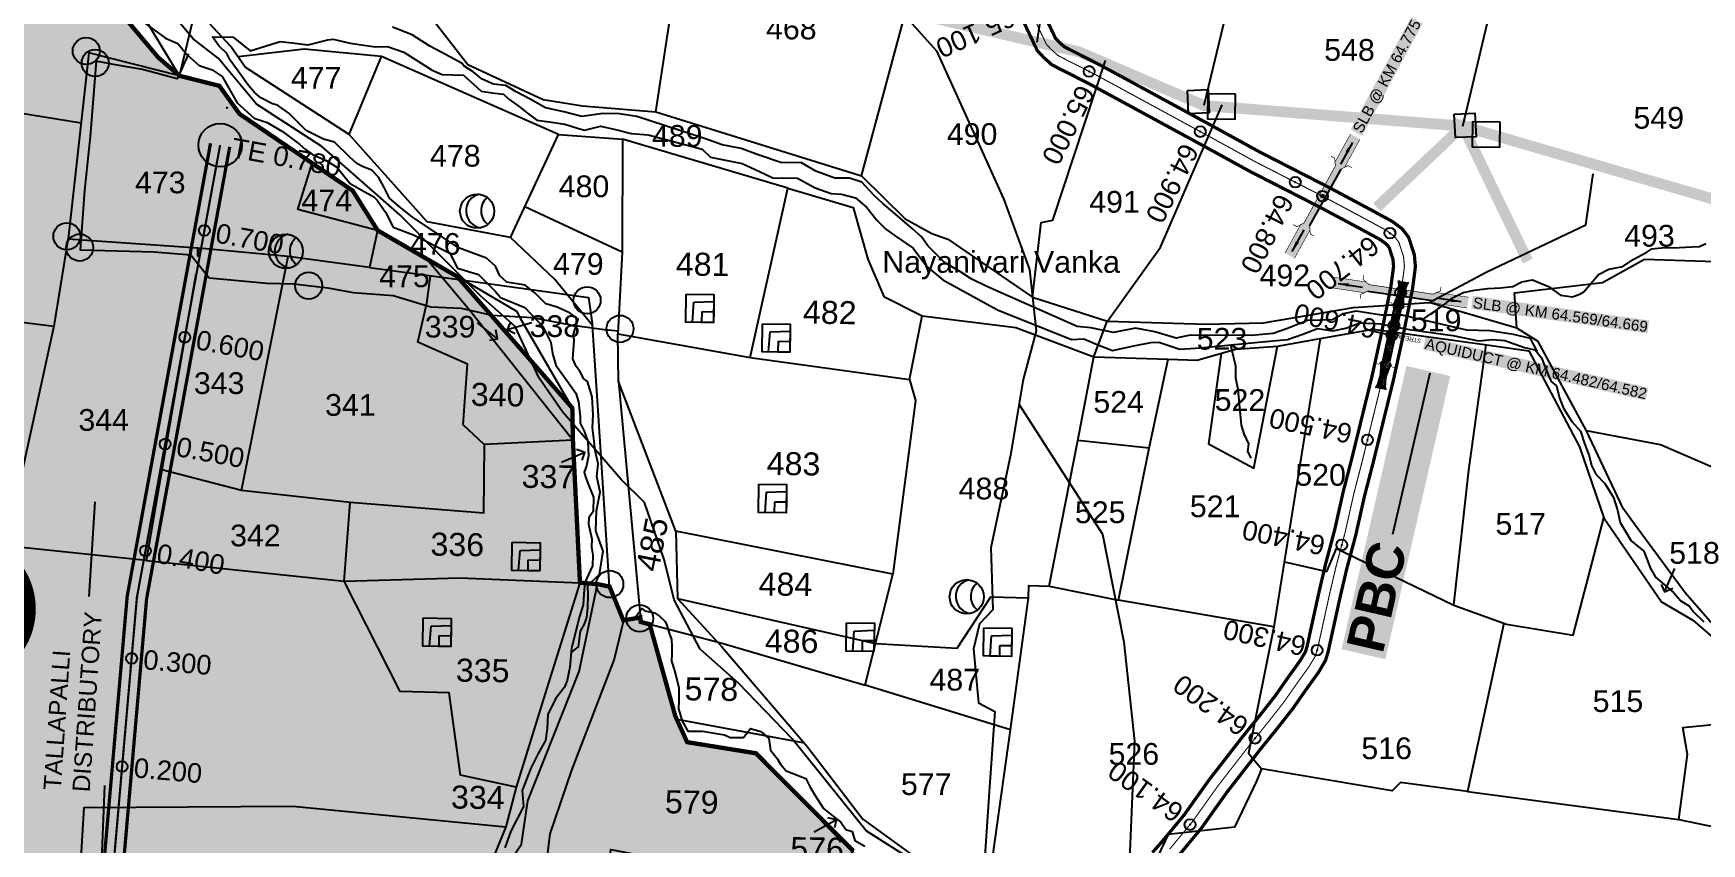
# Model space of a CAD drawing. Header units: inches. Extents: x 215816 to 245985, y 1583903 to 1595496.
# Drawn here: x 219158 to 220695, y 1589333 to 1590080 of the extents above; entities that cross this region are included whole.
import ezdxf
from ezdxf.enums import TextEntityAlignment as Align

# ---------------------------------------------------------------- set-up
doc = ezdxf.new("R2010")
doc.units = ezdxf.units.IN
doc.header["$MEASUREMENT"] = 0
doc.header["$PDMODE"] = 32
doc.header["$PDSIZE"] = 10
for name, pattern in [('ACAD_ISO02W100', [15, 12, -3]), ('ACAD_ISO03W100', [30, 12, -18]), ('HIDDEN2', [0.1875, 0.125, -0.0625])]:
    doc.linetypes.add(name, pattern=pattern)
for name, color, linetype in [('BLOCK', 72, 'Continuous'), ('BOUNDRY STONES', 240, 'Continuous'), ('CANAL1', 7, 'Continuous'), ('CSMark', 72, 'Continuous'), ('PAPER SIZE', 5, 'Continuous'), ('PLOT', 7, 'Continuous'), ('PLOTS', 7, 'Continuous'), ('PLOTS NO', 7, 'Continuous'), ('ROADS', 1, 'Continuous'), ('STREAMS', 4, 'Continuous'), ('STRUCTURE', 5, 'Continuous'), ('text2', 7, 'Continuous'), ('Title', 7, 'Continuous'), ('VILLAGE BOUNDARY STONES', 1, 'Continuous'), ('VILLAGE BOUNDRY', 5, 'Continuous'), ('wells', 7, 'Continuous'), ('WUA -18', 3, 'Continuous')]:
    doc.layers.add(name, color=color, linetype=linetype)
doc.styles.add('FONT1', font='Arial')
doc.styles.get("Standard").update_dxf_attribs({"font": 'arial.ttf'})
doc.dimstyles.get("Standard").update_dxf_attribs({"dimtxt": 0.18, "dimasz": 0.18, "dimexe": 0.18, "dimexo": 0.0625, "dimgap": 0.09, "dimtad": 0, "dimtih": 1, "dimtoh": 1, "dimdec": 4, "dimzin": 0, "dimdsep": 46, "dimtxsty": 'Standard', "dimcen": 0.09, "dimadec": 0, "dimazin": 0, "dimtfac": 1, "dimtdec": 4, "dimtofl": 0, "dimtmove": 0, "dimatfit": 3, "dimfxl": 1, "dimtolj": 1, "dimtzin": 0, "dimarcsym": 0})

# ---------------------------------------------------------------- blocks, each defined once
blk = doc.blocks.new('VBV BVB')
at = {"layer": 'wells'}
for points in [[(18263.9, 9973.8), (18300.3, 9973.8), (18300.3, 9936.9), (18263.9, 9936.9)], [(18274.1, 9963.3), (18300.3, 9964.6), (18300.3, 9936.9), (18272.6, 9936.9)], [(18285.1, 9951.1), (18300.3, 9951.1), (18300.3, 9936.9), (18285.1, 9936.9)]]:
    blk.add_lwpolyline(points, close=True, dxfattribs=at)
blk = doc.blocks.new('FGCFTCFTCF')
at = {"layer": 'wells'}
blk.add_circle((17641.3, 9533.1), 22.4, dxfattribs=at)
for centre, start, end in [((17649.2, 9533.6), 103.4859, 263.2384), ((17668.8, 9534), 129.795, 234.0532)]:
    blk.add_arc(centre, 22.4, start, end, dxfattribs=at)
blk = doc.blocks.new('gdggfg')
at = {"layer": 'PLOTS NO'}
for points in [[(18501.3, 7805), (18515.5, 7835.3)], [(18497.2, 7814.7), (18501.3, 7805), (18512.2, 7809.6)]]:
    blk.add_lwpolyline(points, dxfattribs=at)
blk = doc.blocks.new('CIRCLE-BOX')
for p, q in [((-0.5, 0), (0.5, 0)), ((0, 0.5), (0, -0.5))]:
    blk.add_line(p, q)
blk.add_circle((0, 0), 0.2)
blk = doc.blocks.new('AQUEDUCT')
at = {"layer": 'STRUCTURE'}
h = blk.add_hatch(dxfattribs=at)
h.set_pattern_fill('DASH', color=256, scale=8, angle=-90, style=0)
h.set_pattern_definition([(270, (-1706662.7411, 769762.6106), (1, -1), [1, -1])])
edge = h.paths.add_edge_path()
edge.add_spline(control_points=[(6.5, -63.1), (6.2, -62.6), (5.2, -61.2), (4.6, -58.3), (4.1, -54.4), (3.3, -48.8), (4.1, -41.4), (5.4, -35.8), (6, -33)], knot_values=[0, 0, 0, 0, 1.613557, 5.24513, 8.624976, 13.470124, 22.190216, 30.746377, 30.746377, 30.746377, 30.746377], degree=3, periodic=0)
edge.add_line((6, -33), (4, -30))
edge.add_line((4, -30), (4, 30))
edge.add_line((4, 30), (6, 33))
edge.add_spline(control_points=[(6, 33), (5.3, 35.8), (3.9, 41.3), (2.8, 48.7), (3.5, 54.4), (3.9, 58.3), (4.4, 61.2), (5.4, 62.6), (5.7, 63.1)], knot_values=[0, 0, 0, 0, 8.556161, 17.276253, 22.121402, 25.501247, 29.13282, 30.746377, 30.746377, 30.746377, 30.746377], degree=3, periodic=0)
edge.add_line((5.7, 63.1), (-6.5, 63.1))
edge.add_spline(control_points=[(-6.5, 63.1), (-6.2, 62.6), (-5.2, 61.2), (-4.6, 58.3), (-4.1, 54.4), (-3.3, 48.8), (-4.1, 41.4), (-5.4, 35.8), (-6, 33)], knot_values=[0, 0, 0, 0, 1.613557, 5.24513, 8.624976, 13.470124, 22.190216, 30.746377, 30.746377, 30.746377, 30.746377], degree=3, periodic=0)
edge.add_line((-6, 33), (-4, 30))
edge.add_line((-4, 30), (-4, -30))
edge.add_line((-4, -30), (-6, -33))
edge.add_spline(control_points=[(-6, -33), (-5.3, -35.8), (-3.9, -41.3), (-2.8, -48.7), (-3.5, -54.4), (-3.9, -58.3), (-4.4, -61.2), (-5.4, -62.6), (-5.7, -63.1)], knot_values=[0, 0, 0, 0, 8.556161, 17.276253, 22.121402, 25.501247, 29.13282, 30.746377, 30.746377, 30.746377, 30.746377], degree=3, periodic=0)
edge.add_line((-5.7, -63.1), (6.5, -63.1))
blk.add_circle((0, 0), 0.938)
at = {"layer": 'STRUCTURE', "const_width": 0.628}
for points in [[(-12, 36), (-8, 36), (-4, 30), (-4, -30), (-8, -36), (-12, -36)], [(12, 36), (8, 36), (4, 30), (4, -30), (8, -36), (12, -36)]]:
    blk.add_lwpolyline(points, dxfattribs=at)
at = {"layer": 'STRUCTURE', "color": 3}
for points in [[(-4, 30), (-4, -30)], [(-4, 30), (-4, -30)], [(4, 30), (4, -30)]]:
    blk.add_lwpolyline(points, dxfattribs=at)
at = {"layer": 'STRUCTURE'}
for points in [[(-6.5, 63.1), (-5.7, 61.7), (-4.7, 58.2), (-4.2, 54.9), (-3.6, 50.1), (-4.3, 41.4), (-6, 33)], [(5.7, 63.1), (4.8, 61.7), (3.9, 58.2), (3.5, 54.8), (3.1, 50), (4, 41.3), (6, 33)], [(-5.7, -63.1), (-4.8, -61.7), (-3.9, -58.2), (-3.5, -54.8), (-3.1, -50), (-4, -41.3), (-6, -33)], [(6.5, -63.1), (5.7, -61.7), (4.7, -58.2), (4.2, -54.9), (3.6, -50.1), (4.3, -41.4), (6, -33)]]:
    blk.add_spline(points, degree=3, dxfattribs=at)
at = {"layer": 'STRUCTURE', "color": 0}
blk.add_text('STREAM', height=5, dxfattribs=at).set_placement((-19.7, -0.1), align=Align.MIDDLE_CENTER)
for points in [[(32.5, 0.1), (5.8, 0)], [(0.4, -62), (0.1, -38.2)]]:
    blk.add_leader(points, dimstyle='Standard', override={"dimasz": 10, "dimgap": 0.09, "dimtad": 0}, dxfattribs=at)
blk = doc.blocks.new('SLB')
at = {"layer": 'STRUCTURE'}
h = blk.add_hatch(dxfattribs=at)
h.set_pattern_fill('DOTS', color=6, scale=20, angle=320.3722, style=0)
h.set_pattern_definition([(320.372247934, (-159.4327, -72.9564), (1.2786241598, 0.5641323054), [0, -1.25])])
h.paths.add_polyline_path([(769699.5, 1706871.1), (769699.5, 1706861.1), (769729.1, 1706861.1), (769732.1, 1706863.1), (769792.1, 1706863.1), (769795.1, 1706861.1), (769824.7, 1706861.1), (769824.7, 1706871.1), (769795.1, 1706871.1), (769792.1, 1706869.1), (769732.1, 1706869.1), (769729.1, 1706871.1)])
at = {"layer": 'STRUCTURE', "color": 6, "linetype": 'ACAD_ISO02W100', "ltscale": 0.5, "const_width": 0.5}
for points in [[(769699.5, 1706871.1), (769729.1, 1706871.1)], [(769795.1, 1706871.1), (769824.7, 1706871.1)], [(769699.5, 1706861.1), (769729.1, 1706861.1)], [(769795.1, 1706861.1), (769824.7, 1706861.1)]]:
    blk.add_lwpolyline(points, dxfattribs=at)
at = {"layer": 'STRUCTURE', "color": 6, "const_width": 0.628}
for points in [[(769726.1, 1706877.1), (769726.1, 1706873.1), (769732.1, 1706869.1), (769792.1, 1706869.1), (769798.1, 1706873.1), (769798.1, 1706877.1)], [(769726.1, 1706855.1), (769726.1, 1706859.1), (769732.1, 1706863.1), (769792.1, 1706863.1), (769798.1, 1706859.1), (769798.1, 1706855.1)]]:
    blk.add_lwpolyline(points, dxfattribs=at)
at = {"layer": 'STRUCTURE', "color": 6}
blk.add_lwpolyline([(769732.1, 1706863.1), (769792.1, 1706863.1)], dxfattribs=at)
blk.add_lwpolyline([(769732.1, 1706863.1), (769792.1, 1706863.1)], dxfattribs=at)
at = {"layer": 'STRUCTURE', "color": 0}
blk.add_circle((769762.1, 1706866.1), 1.24, dxfattribs=at)
for points in [[(769703.8, 1706866), (769726.7, 1706866)], [(769818.6, 1706865.8), (769795.7, 1706865.8)]]:
    blk.add_leader(points, dimstyle='Standard', override={"dimasz": 10, "dimgap": 0.09, "dimtad": 0}, dxfattribs=at)
blk = doc.blocks.new('8888')
at = {"layer": 'Title', "color": 5, "insert": (195105.1, 1605625), "char_height": 23, "width": 173.819, "attachment_point": 1, "rotation": 320.8039, "bg_fill": 1, "box_fill_scale": 1.1, "bg_fill_color": 7, "bg_fill_true_color": 16777215, "bg_fill_transparency": 0}
blk.add_mtext('\\pxql;{\\fArial|b1|i0|c0|p34;\\C1;PBC}', dxfattribs=at)
at = {"layer": 'Title', "color": 1}
blk.add_leader([(195232.7, 1605504.6), (195154, 1605569)], dimstyle='Standard', override={"dimtxt": 5, "dimasz": 50, "dimgap": 0.09, "dimtad": 0, "dimzin": 2}, dxfattribs=at)

msp = doc.modelspace()

# ---------------------------------------------------------------- hatches: boundary and pattern name
at = {"layer": 'PLOTS NO', "true_color": 0xcd6928}
h = msp.add_hatch(color=32, dxfattribs=at)
h.dxf.hatch_style = 1
h.paths.add_polyline_path([(218812.48755, 1589026.46475), (218812.41844, 1589101.10567), (218808.22144, 1589157.61844), (218829.31714, 1589210.41954), (218836.67562, 1589245.47282), (218825.98694, 1589361.08098), (218821.66358, 1589416.15869), (218817.11957, 1589525.46599), (218855.9052, 1589611.0701), (218801.70015, 1589690.39077), (218788.09037, 1589729.83369), (218782.19081, 1589814.39044), (218797.99317, 1589862.10614), (218799.70896, 1589867.28702), (218826.4672, 1589894.33006), (218833.34369, 1589925.44134), (218898.79021, 1590000.7706), (218945.95134, 1590055.05328), (219027.80946, 1590254.10125), (219079.51753, 1590230.05373), (219143.23541, 1590204.15817), (219212.39786, 1590128.75804), (219272.56096, 1590057.45172), (219292.28113, 1590040.44405), (219329.01339, 1590031.19128), (219347.43845, 1590005.42211), (219417.60893, 1589957.84044), (219451.8335, 1589934.63321), (219474.784, 1589898.07221), (219519.08108, 1589872.38937), (219548.17213, 1589855.52278), (219602.81821, 1589793.11589), (219654.145, 1589734.4997), (219654.71317, 1589705.01005), (219661.1916, 1589573.56321), (219677.22073, 1589572.29472), (219688.48815, 1589569.95999), (219701.20908, 1589538.8423), (219716.75938, 1589541.59092), (219717.14119, 1589537.44765), (219725.41208, 1589535.30043), (219749.11645, 1589450.50644), (219759.9689, 1589426.72264), (219823.29397, 1589416.47901), (219912.92521, 1589326.57729), (219937.0509, 1589314.79676), (219990.86273, 1589281.81272), (220011.83537, 1589272.03792), (220060.68653, 1589174.16889), (220067.67279, 1589132.69286), (220042.77037, 1589125.36836), (219996.56568, 1589138.03787), (220013.70875, 1589097.84027), (220030.94521, 1588996.79826), (219945.5082, 1589005.34253), (219822.22265, 1589008.34863), (219791.8634, 1589016.77801), (219689.23274, 1589035.87998), (219603.0829, 1589062.64752), (219494.84856, 1589080.17515), (219451.41677, 1589073.24354), (219405.28913, 1589082.21071), (219390.10087, 1589090.22613), (219362.901, 1589129.7376), (219334.15328, 1589176.7591), (219316.06673, 1589200.29785), (219298.77375, 1589209.46613), (219239.04621, 1589213.24912), (219160.31913, 1589216.60929), (219137.01499, 1589217.42422), (219103.36562, 1589210.13841), (219071.67918, 1589180.57488), (218983.53315, 1589106.62107), (218910.69296, 1589044.22846), (218884.78742, 1589024.76711), (218859.31121, 1589022.61567)])
at = {"layer": 'text2'}
h = msp.add_hatch(dxfattribs=at)
h.set_pattern_fill('ANSI31', color=5)
h.set_pattern_definition([(45, (28226.84648, -23128.65405), (-0.088388347648, 0.088388347648), [])])
edge = h.paths.add_edge_path()
edge.add_arc((219090.2797, 1589549.95661), 69.0505, 0, 360)
h.paths.add_polyline_path([(219011.61668, 1589518.93342), (219168.94273, 1589518.93342), (219168.94273, 1589580.9798), (219011.61668, 1589580.9798)], flags=9)

# ---------------------------------------------------------------- linework, layer by layer
at = {"color": 3}
for p in [(220130.31436, 1590044.48128), (220345.33786, 1589929.61676), (220417.30538, 1589840.7226), (220411.15193, 1589810.34851), (220386.73678, 1589705.11645)]:
    msp.add_point(p, dxfattribs=at)
at = {"layer": 'BOUNDRY STONES'}
for points in [[(220265.16697, 1590023.45666), (220239.70356, 1590023.8151), (220239.38152, 1590000.93814), (220264.84493, 1590000.5797)], [(220508.88964, 1589997.63513), (220483.42623, 1589997.99358), (220483.1042, 1589975.11662), (220508.56761, 1589974.75818)]]:
    msp.add_lwpolyline(points, close=True, dxfattribs=at)
for centre in [(219206.31133, 1590063.3486), (219214.57075, 1590052.16825), (219188.48013, 1589892.65384), (219200.32512, 1589882.26897), (219411.25747, 1589847.14184), (219667.80621, 1589833.7029), (219698.13749, 1589807.35509), (219688.71037, 1589572.26266), (219716.24321, 1589540.76126)]:
    msp.add_circle(centre, 12.44164, dxfattribs=at)
at = {"layer": 'CANAL1', "color": 1, "linetype": 'HIDDEN2', "ltscale": 40, "const_width": 1}
msp.add_lwpolyline([(220204.46799, 1589328.15166), (220225.71799, 1589353.74866), (220238.25399, 1589371.39366), (220249.12899, 1589386.64166), (220280.06899, 1589426.44466), (220296.09699, 1589446.20166), (220309.83899, 1589463.71066), (220320.38899, 1589478.85466), (220333.16999, 1589496.68066), (220338.76499, 1589506.08566), (220340.70999, 1589512.42866), (220351.72199, 1589562.55766), (220357.69899, 1589588.12866), (220366.24199, 1589620.22066), (220374.17799, 1589655.62666), (220381.83099, 1589685.14866), (220386.73678, 1589705.11645), (220400.52199, 1589761.22566), (220408.71199, 1589798.30466), (220418.13499, 1589844.81766), (220420.00499, 1589858.51466), (220420.80199, 1589865.14566), (220420.01199, 1589873.86066), (220415.67299, 1589887.14866), (220411.61899, 1589892.45866), (220404.21099, 1589898.02866), (220385.22599, 1589908.35066), (220346.58399, 1589928.97966), (220282.92999, 1589961.52366), (220243.23099, 1589983.34366), (220167.50699, 1590024.49566), (220135.83599, 1590041.65766), (220130.31436, 1590044.48128), (220117.28599, 1590051.14366), (220108.92199, 1590055.30966), (220101.44999, 1590059.25266), (220095.59899, 1590064.52566), (220090.87999, 1590069.56066), (220053.23499, 1590148.82766)], dxfattribs=at)
at = {"layer": 'CANAL1', "color": 1, "ltscale": 4, "const_width": 3}
for points in [[(220212.1072, 1589321.45252), (220233.69531, 1589347.4568), (220246.44378, 1589365.40086), (220257.19377, 1589380.47358), (220287.9434, 1589420.03168), (220303.95668, 1589439.77053), (220317.92437, 1589457.56709), (220328.59846, 1589472.88921), (220341.58883, 1589491.00723), (220348.01643, 1589501.81179), (220350.43285, 1589509.69219), (220361.51776, 1589560.15308), (220367.44476, 1589585.51018), (220375.9995, 1589617.64626), (220383.94263, 1589653.08409), (220391.57001, 1589682.50727), (220410.30427, 1589758.76033), (220418.53852, 1589796.03966), (220428.04265, 1589842.95315), (220429.96695, 1589857.04789), (220430.89932, 1589864.80511), (220429.91207, 1589875.69604), (220424.69489, 1589891.67344), (220418.77367, 1589899.42916), (220409.67625, 1589906.26941), (220390.01207, 1589916.96068), (220351.25817, 1589937.64941), (220287.65851, 1589970.16563), (220248.06986, 1589991.92498), (220172.31962, 1590033.09124), (220140.5383, 1590050.31302), (220121.83483, 1590059.8775), (220113.52838, 1590064.01484), (220107.26204, 1590067.3216), (220102.64992, 1590071.47812), (220099.28656, 1590075.06669), (220062.30786, 1590152.93071)], [(220188.59956, 1589325.05014), (220196.9148, 1589334.46348), (220217.82669, 1589359.6532), (220230.15022, 1589376.99914), (220241.15023, 1589392.42242), (220272.2806, 1589432.47032), (220288.32332, 1589452.24547), (220301.83963, 1589469.46691), (220312.26554, 1589484.43279), (220324.83717, 1589501.96677), (220329.59957, 1589509.97221), (220331.07315, 1589514.77781), (220342.01224, 1589564.57492), (220348.03924, 1589590.35982), (220356.5705, 1589622.40774), (220364.49937, 1589657.78191), (220372.17799, 1589687.40273), (220390.82573, 1589763.30367), (220398.97148, 1589800.18234), (220408.31335, 1589846.29485), (220410.12905, 1589859.59411), (220410.79068, 1589865.09889), (220410.19793, 1589871.63796), (220406.73711, 1589882.23656), (220404.55033, 1589885.10084), (220398.83175, 1589889.40059), (220380.52593, 1589899.35332), (220341.99583, 1589919.92259), (220278.28749, 1589952.49437), (220238.47814, 1589974.37502), (220162.78038, 1590015.51276), (220131.2197, 1590032.61498), (220112.82317, 1590042.0225), (220104.40162, 1590046.21716), (220095.72396, 1590050.7964), (220088.63408, 1590057.18588), (220082.55944, 1590063.66731), (220044.24814, 1590144.33729)]]:
    msp.add_lwpolyline(points, dxfattribs=at)
at = {"layer": 'CANAL1', "color": 200, "linetype": 'ByBlock', "ltscale": 40, "const_width": 3, "elevation": 90.515}
for points in [[(219213.03412, 1589205.78294), (219244.0713, 1589561.20867), (219320.82754, 1589978.28177)], [(219230.96588, 1589204.21706), (219261.9287, 1589558.79133), (219338.53025, 1589975.02385)]]:
    msp.add_lwpolyline(points, dxfattribs=at)
at = {"layer": 'CANAL1', "color": 1, "linetype": 'HIDDEN2', "ltscale": 5, "const_width": 2, "elevation": 90.515}
msp.add_lwpolyline([(219222, 1589205), (219253, 1589560), (219329.6789, 1589976.65281)], dxfattribs=at)
at = {"layer": 'CSMark', "linetype": 'Continuous'}
for p in [(219315.19908, 1589897.97329, 90.515), (219297.09948, 1589799.6249, 90.515), (219278.99989, 1589701.27652, 90.515), (219260.9003, 1589602.92814, 90.515), (219248.09787, 1589503.86268, 90.515), (219239.39858, 1589404.24179, 90.515)]:
    msp.add_point(p, dxfattribs=at)
at = {"layer": 'PLOT'}
for points in [[(220474.5531, 1589994.1337), (220504.90738, 1590122.19147), (220550.67048, 1590314.61576), (220554.41163, 1590323.72567), (220631.11252, 1590361.17688), (220638.76973, 1590375.47838), (220892.34456, 1590684.30412), (220947.2879, 1590752.3969)], [(220090.95771, 1590193.03904), (220090.9391, 1590131.08474), (220082.22241, 1590071.44026)], [(220270.14692, 1590154.93593), (220236.00912, 1590013.04947)]]:
    msp.add_lwpolyline(points, dxfattribs=at)
at = {"layer": 'PLOTS'}
for points in [[(218821.66358, 1589416.15869), (218817.11957, 1589525.46599), (218855.9052, 1589611.0701), (218801.70015, 1589690.39077), (218788.09037, 1589729.83369), (218782.19081, 1589814.39044), (218797.99317, 1589862.10614), (218799.70896, 1589867.28702), (218826.4672, 1589894.33006), (218833.34369, 1589925.44134), (218898.79021, 1590000.7706), (218945.95134, 1590055.05328), (218989.87864, 1590156.67166), (219027.80946, 1590254.10125), (219078.19002, 1590230.59324), (219143.23541, 1590204.15817), (219212.39786, 1590128.75804), (219272.56096, 1590057.45172), (219292.28113, 1590040.44405), (219230.93906, 1590142.33151), (219166.14073, 1590249.91828)], [(219079.51753, 1590230.05373), (219094.97331, 1590160.8865), (219111.677, 1590117.14063), (219122.04492, 1590101.94522), (219114.72971, 1590059.3403), (219106.70409, 1590012.59778), (219201.50283, 1589997.15188)], [(219435.85091, 1590126.07765), (219464.52527, 1590094.78103), (219480.01913, 1590095.39341), (219527.89862, 1590089.54368), (219557.77497, 1590050.78554), (219627.3744, 1590018.48767), (219663.54722, 1590012.80265), (219731.10143, 1590007.11842), (219762.93226, 1590217.16998)], [(219292.28113, 1590040.44405), (219307.28423, 1590102.38975), (219345.15795, 1590118.01459), (219365.43997, 1590103.36019), (219435.85091, 1590126.07765), (219432.50564, 1590169.95282)], [(219398.58158, 1588566.62846), (219431.12131, 1588724.46647), (219450.20895, 1588817.05341), (219447.28947, 1588876.08978), (219457.4697, 1588993.95274), (219465.78181, 1589090.18729), (219516.95186, 1589176.66405), (219543.68481, 1589193.77536), (219590.19617, 1589307.52602), (219607.32895, 1589332.89005), (219613.07504, 1589372.74124), (219660.53123, 1589491.75113), (219677.22073, 1589572.29472), (219688.48815, 1589569.95999), (219678.19723, 1589727.33026), (219672.76393, 1589810.41714), (219638.12117, 1589852.96791), (219597.11339, 1589891.61072), (219520.33499, 1589905.84438), (219448.71556, 1589986.48188), (219352.75756, 1590048.28962), (219339.55958, 1590067.31588), (219298.97299, 1590111.42164)], [(219731.10143, 1590007.11842), (219920.65362, 1589948.45924), (219963.21915, 1590106.59683)], [(219292.28113, 1590040.44405), (219208.56553, 1590061.53183), (219190.08749, 1589893.09557), (219176.34512, 1589809.80219), (219132.27917, 1589607.5725), (219130.24816, 1589578.8509), (219002.15579, 1589597.47822)], [(219597.11339, 1589891.61072), (219641.29341, 1589986.24146), (219478.33749, 1590058.37656), (219407.02738, 1590065.07582), (219346.15857, 1590057.80275)], [(219448.71556, 1589986.48188), (219478.33749, 1590058.37656)], [(219920.65362, 1589948.45924), (219960.8308, 1589908.5911), (219985.4666, 1589895.16291), (220000.06299, 1589889.9956), (220078.07333, 1589836.57187), (220086.03933, 1589905.47536), (220096.90144, 1589907.5778), (220145.45113, 1590054.60296)], [(219292.28113, 1590040.44405), (219329.01339, 1590031.19128), (219347.43845, 1590005.42211), (219417.60893, 1589957.84044), (219451.8335, 1589934.63321), (219474.784, 1589898.07221), (219401.3072, 1589917.45064), (219414.37119, 1589960.0359)], [(220078.07333, 1589836.57187), (220147.12219, 1589814.3637), (220195.92507, 1589882.46672), (220252.88374, 1590013.56648)], [(219641.29341, 1589986.24146), (219700.24722, 1589982.12071), (219700.12133, 1589877.92942), (219610.30326, 1589919.86257)], [(219700.12133, 1589877.92942), (219696.21991, 1589802.78847), (219818.10784, 1589780.86632), (219852.85801, 1589937.03359), (219700.24722, 1589982.12071)], [(220147.12219, 1589814.3637), (220238.08515, 1589811.64857), (220290.91235, 1589812.93482), (220373.78718, 1589827.13216), (220443.58766, 1589831.78812), (220496.64881, 1589859.98015), (220587.97932, 1589903.12607), (220594.78155, 1589950.2117)], [(219852.85801, 1589937.03359), (219912.94543, 1589919.28145), (219926.32756, 1589871.61482), (219941.25853, 1589837.19435), (219976.60059, 1589819.47842), (220062.6815, 1589808.47693), (220134.62016, 1589781.63671), (220146.86181, 1589814.44745)], [(219467.33869, 1589863.98945), (219392.25027, 1589873.94915), (219309.72934, 1589881.7355), (219309.22246, 1589874.31421), (219309.27701, 1589881.7664), (219189.5673, 1589889.94264)], [(219474.784, 1589898.07221), (219467.33869, 1589863.98945), (219554.11399, 1589852.07777), (219669.19032, 1589836.2812), (219672.76393, 1589810.41714)], [(219474.784, 1589898.07221), (219554.11399, 1589852.07777), (219602.87373, 1589823.80755), (219606.12134, 1589817.20764), (219654.145, 1589734.4997), (219654.71317, 1589705.01005), (219559.37486, 1589824.60647), (219519.08108, 1589872.38937)], [(219349.22146, 1589658.62295), (219392.25027, 1589873.94915)], [(220524.40606, 1589807.87101), (220522.2253, 1589840.50114), (220603.23958, 1589849.92404), (220641.91832, 1589871.65421), (220781.40602, 1589866.94836), (220845.51099, 1589865.73952)], [(219307.3761, 1589857.88663), (219275.98478, 1589677.49871), (219261.45872, 1589594.02572), (219132.27917, 1589607.5725)], [(219520.14822, 1589831.01639), (219523.61404, 1589856.26451)], [(219654.145, 1589734.4997), (219602.81821, 1589793.11589), (219548.17213, 1589855.52278)], [(220849.20262, 1589847.09055), (220838.99634, 1589633.39431), (220763.2959, 1589654.48328), (220656.81349, 1589700.67117), (220588.46189, 1589713.56347)], [(218947.5814, 1589607.59229), (218968.8041, 1589689.35733), (218981.86188, 1589838.62519), (219056.03639, 1589825.03347), (219176.34512, 1589809.80219)], [(219572.84648, 1589700.75588), (219553.57671, 1589719.01437), (219557.47062, 1589774.86674), (219511.94895, 1589795.0688), (219520.14822, 1589831.01639)], [(221422.97455, 1589198.89524), (221394.4772, 1589271.78056), (221350.96299, 1589274.32801), (221298.2095, 1589296.00789), (221246.11377, 1589299.69978), (221225.80539, 1589329.11579), (221150.25887, 1589370.53896), (220989.43721, 1589451.36682), (220958.85516, 1589446.56293), (220897.55852, 1589465.90794), (220865.58191, 1589442.91744), (220828.97439, 1589446.84642), (220776.04558, 1589475.36644), (220702.19507, 1589538.12696), (220679.30171, 1589564.26128), (220633.49642, 1589626.58009), (220622.30879, 1589641.80103), (220588.46189, 1589713.56347), (220543.90672, 1589795.58112), (220524.40606, 1589807.87101), (220443.58766, 1589831.78812)], [(219818.10784, 1589780.86632), (219964.85775, 1589760.62341), (219976.60059, 1589819.47842)], [(219964.85775, 1589760.62341), (219970.42337, 1589741.2822), (219949.37144, 1589581.30262), (219749.65285, 1589620.92384), (219696.73061, 1589758.93855), (219696.21991, 1589802.78847)], [(220134.62016, 1589781.63671), (220203.13261, 1589779.30977), (220229.89105, 1589778.40095), (220265.1521, 1589788.63183), (220303.95746, 1589791.484), (220343.11536, 1589798.41674), (220391.93518, 1589807.06008), (220494.53165, 1589792.88506), (220535.36203, 1589787.24381), (220582.10535, 1589698.64689), (220604.53549, 1589633.30909), (220657.65801, 1589555.88087), (220686.43979, 1589539.16356), (220773.86654, 1589463.72842)], [(220343.11536, 1589798.41674), (220310.09133, 1589592.40757), (220300.55702, 1589532.93104), (220157.38561, 1589557.56186)], [(219749.65285, 1589620.92384), (219750.97353, 1589558.92569), (219933.62091, 1589517.7108), (220008.66924, 1589513.2934), (220039.7821, 1589560.61584), (220074.45596, 1589559.74255), (220074.73714, 1589570.90696), (220093.52288, 1589570.43383), (220120.05243, 1589704.4652), (220134.62016, 1589781.63671)], [(220185.59921, 1589697.54029), (220203.13261, 1589779.30977)], [(220251.85924, 1589784.77495), (220240.32139, 1589701.34822), (220281.96588, 1589679.19065), (220303.95746, 1589791.484)], [(220466.43175, 1589552.87375), (220480.2731, 1589677.22522), (220496.22076, 1589792.65169)], [(219696.73061, 1589758.93855), (219717.14119, 1589537.44765), (219790.8689, 1589518.30706), (219924.05063, 1589479.07134), (219949.37144, 1589581.30262)], [(219661.1916, 1589573.56321), (219654.71317, 1589705.01005), (219572.8486, 1589700.97531), (219572.23628, 1589637.69707), (219449.48506, 1589647.34008)], [(220093.52288, 1589570.43383), (220157.38561, 1589557.56186), (220185.59921, 1589697.54029), (220120.05243, 1589704.4652)], [(219602.31095, 1589385.30107), (219551.0339, 1589396.2081), (219540.55065, 1589472.14963), (219495.46108, 1589473.44243), (219443.85586, 1589574.89811), (219449.48506, 1589647.34008), (219349.22146, 1589658.62295), (219275.98478, 1589677.49871)], [(220310.17785, 1589592.94733), (220349.38656, 1589583.93525), (220358.2694, 1589605.13518), (220466.43175, 1589552.87375), (220514.99208, 1589535.27728), (220576.16873, 1589525.34679), (220604.53549, 1589633.30909)], [(219261.45872, 1589594.02572), (219443.85586, 1589574.89811), (219550.62587, 1589578.08109), (219661.1916, 1589573.56321), (219627.74897, 1589466.63538), (219602.31095, 1589385.30107), (219592.86373, 1589348.60092)], [(219750.97353, 1589558.92569), (219792.13518, 1589514.18769), (219843.93904, 1589453.95005), (219870.95056, 1589422.54101), (219921.88523, 1589355.82793), (219956.45363, 1589330.61913), (220012.78868, 1589289.53714), (220032.35223, 1589256.02373), (220039.366, 1589306.33885), (220057.72236, 1589438.02315), (219924.05063, 1589479.07134)], [(220057.72236, 1589438.02315), (220074.45596, 1589559.74255)], [(219716.75938, 1589541.59092), (219701.20908, 1589538.8423), (219692.74936, 1589503.07471), (219653.4852, 1589400.85465), (219633.37265, 1589342.36383), (219629.06089, 1589307.00734), (219604.32204, 1589268.85465), (219682.18002, 1589254.79971), (219689.56502, 1589327.87562), (219794.94308, 1589307.91034), (219879.29939, 1589285.88686), (219912.92521, 1589326.57729), (219884.58879, 1589354.99922), (219866.55634, 1589373.08609), (219848.06547, 1589391.63276), (219823.29397, 1589416.47901), (219759.9689, 1589426.72264), (219749.11645, 1589450.50644), (219725.41208, 1589535.30043)], [(220300.55702, 1589532.93104), (220277.23808, 1589416.53505), (220289.21608, 1589402.06179), (220284.49037, 1589390.8672), (220264.09293, 1589348.47278), (220203.08748, 1589341.57047), (220163.03875, 1589257.61256), (220127.37833, 1589246.50743), (220034.67331, 1589251.91293), (220032.35223, 1589256.02373)], [(220512.33409, 1589536.24044), (220479.05673, 1589381.2204), (220417.30525, 1589389.41275), (220409.59648, 1589381.92269), (220289.21608, 1589402.06179)], [(220479.05673, 1589381.2204), (220673.64304, 1589355.40531), (220681.58137, 1589415.24203), (220677.16962, 1589440.36026), (220770.49705, 1589449.34133), (220777.26336, 1589461.89801)], [(219750.31057, 1589447.88944), (219867.99642, 1589425.97609)], [(220673.64304, 1589355.40531), (220780.1454, 1589333.266), (220763.85984, 1589395.99967), (220810.38556, 1589390.68749), (220838.60933, 1589409.40917), (220844.79459, 1589425.50801)], [(219052.19553, 1589240.27433), (219197.4482, 1589248.49725), (219204.4186, 1589366.62619), (219396.53772, 1589367.6551), (219592.86373, 1589348.60092), (219554.02281, 1589253.68533), (219525.83363, 1589204.55424), (219498.71589, 1589187.57709)]]:
    msp.add_lwpolyline(points, dxfattribs=at)
at = {"layer": 'ROADS', "color": 1}
for points in [[(219670.67371, 1590420.98195), (219702.15677, 1590381.57515), (219766.31171, 1590318.59657), (219809.10941, 1590279.77649), (219850.11688, 1590242.58026), (219873.76813, 1590208.01248), (219938.65688, 1590120.03667), (219969.95712, 1590085.3187), (219989.75981, 1590063.35372), (220031.75377, 1589970.64217), (220051.80452, 1589926.37541), (220075.22312, 1589862.18982), (220081.53825, 1589805.66861), (220069.62306, 1589760.74858), (220057.76451, 1589690.89768), (220039.8257, 1589605.54918), (220041.53312, 1589548.5622), (220029.42939, 1589535.56506), (220023.87843, 1589512.65226), (220028.41388, 1589462.98094), (220043.56611, 1589454.82539), (220038.35747, 1589381.07256), (220031.37477, 1589280.98599), (220023.78065, 1589262.6587)], [(219972.79939, 1589314.50616), (219925.02781, 1589345.16526), (219856.84867, 1589429.7707), (219807.22609, 1589480.9605), (219772.02245, 1589512.39511), (219748.11102, 1589557.89593), (219738.63974, 1589594.92657), (219720.75088, 1589647.41985), (219699.19717, 1589668.75492), (219645.19798, 1589730.81163), (219623.58631, 1589761.83584), (219601.381, 1589809.60131), (219569.59067, 1589837.74247), (219530.00411, 1589877.34051), (219495.10956, 1589912.24518), (219444.75862, 1589956.69735), (219423.53404, 1589975.43539), (219363.04439, 1590014.44036), (219327.97661, 1590056.64693), (219304.91778, 1590074.44279), (219283.53689, 1590099.7244)], [(220065.71351, 1589737.72003), (220106.13742, 1589674.95295), (220142.61877, 1589618.30757), (220162.16374, 1589518.8334), (220172.19814, 1589427.66694), (220166.60431, 1589297.15266), (220174.68644, 1589268.7718), (220174.52068, 1589233.00845), (220198.36391, 1589197.02924), (220227.14193, 1589178.74125), (220259.51417, 1589151.9674), (220278.57933, 1589115.25846), (220313.94873, 1589035.64285), (220324.46324, 1589008.35821)]]:
    msp.add_lwpolyline(points, dxfattribs=at)
at = {"layer": 'STREAMS', "color": 4}
for points in [[(219254.54147, 1590093.09052), (219279.3826, 1590075.16289), (219290.5679, 1590070.08356), (219299.33592, 1590059.88206), (219310.51282, 1590049.78677), (219322.41809, 1590045.86915), (219331.47997, 1590039.88227), (219345.44297, 1590015.54523), (219360.95785, 1590001.49882), (219373.09761, 1589997.57799), (219387.05042, 1589989.17848), (219393.31511, 1589984.40282), (219403.06397, 1589977.23443), (219408.39418, 1589972.70633), (219414.65887, 1589967.93067), (219427.31382, 1589962.47612), (219437.31019, 1589956.24177), (219449.52939, 1589941.30422), (219462.32314, 1589933.85855), (219471.16702, 1589929.04659), (219474.40681, 1589925.95408), (219481.98919, 1589914.83183), (219489.0665, 1589901.1386), (219507.72852, 1589894.07905), (219541.33231, 1589877.13308), (219548.40632, 1589863.20541), (219567.7916, 1589857.54201), (219583.51788, 1589841.85197), (219588.12814, 1589836.16207), (219610.51193, 1589826.94085), (219626.94206, 1589809.53368), (219634.23736, 1589794.66544), (219635.97125, 1589784.56296), (219638.87099, 1589773.97536), (219652.21299, 1589755.50646), (219657.26913, 1589748.16972), (219659.73618, 1589740.1663), (219661.41729, 1589726.31462), (219661.33483, 1589720.45646), (219665.21871, 1589713.13622), (219668.36595, 1589703.48257), (219669.12078, 1589690.44713), (219667.11641, 1589681.3348), (219665.15821, 1589675.50305), (219666.2678, 1589671.03427), (219669.43502, 1589662.78668), (219673.74481, 1589652.41354), (219673.32231, 1589639.06019), (219669.48838, 1589633.25485), (219669.17143, 1589627.39999), (219672.0314, 1589614.00044), (219671.92255, 1589606.26768), (219672.99274, 1589598.98705), (219672.61971, 1589589.14863), (219665.59477, 1589573.90424), (219664.74287, 1589563.36944), (219664.12875, 1589553.06561), (219660.69765, 1589542.56712), (219653.2512, 1589513.37527), (219651.83451, 1589495.74087), (219649.31497, 1589483.35449), (219646.8845, 1589477.29498), (219638.76086, 1589466.62823), (219631.52222, 1589452.19899), (219631.10631, 1589439.31427), (219629.30655, 1589428.08969), (219622.79445, 1589416.12395), (219615.8035, 1589402.62875), (219608.01011, 1589382.1136), (219609.21236, 1589367.56554), (219597.62511, 1589344.67803), (219592.01452, 1589329.28834)], [(219652.87536, 1589508.87754), (219659.85246, 1589514.62254), (219661.70365, 1589528.97976), (219665.24176, 1589535.37244), (219667.57871, 1589541.63228), (219668.60025, 1589550.30772), (219668.76261, 1589561.84202), (219668.59354, 1589571.13357), (219679.08807, 1589581.56725), (219682.5309, 1589602.49439), (219675.90172, 1589621.46574), (219676.31099, 1589639.88857), (219679.699, 1589656.921), (219676.75631, 1589671.32771), (219677.82232, 1589683.14889), (219675.29502, 1589695.32041), (219674.21827, 1589704.02538), (219672.89232, 1589716.32984), (219673.36082, 1589728.30926), (219672.39143, 1589744.65393), (219668.08384, 1589758.74262), (219664.82215, 1589761.33554), (219661.17191, 1589768.27893), (219657.63783, 1589772.82342), (219654.73922, 1589779.90607), (219655.15289, 1589787.99079), (219655.72683, 1589796.82246), (219655.20753, 1589802.52314), (219659.43842, 1589816.33414), (219652.17204, 1589821.97996), (219640.10276, 1589827.24396), (219629.65484, 1589830.53732), (219620.045, 1589840.1116), (219610.85728, 1589847.7323), (219593.80375, 1589850.36953), (219587.29093, 1589856.30442), (219583.51609, 1589865.04746), (219575.22568, 1589872.5056), (219549.42168, 1589881.85842), (219506.59308, 1589910.70032), (219494.73064, 1589920.00673), (219485.84273, 1589927.62312), (219480.7358, 1589937.58345), (219475.62061, 1589946.94472), (219469.41796, 1589953.62436), (219461.36411, 1589956.58442), (219455.71046, 1589959.66044), (219449.19764, 1589965.59534), (219435.1062, 1589979.36035), (219424.94965, 1589982.05033), (219409.02118, 1589990.06551), (219393.05475, 1590006.02192), (219382.51596, 1590013.5118), (219377.88424, 1590014.62579), (219367.16603, 1590020.02052), (219361.39218, 1590025.1959), (219355.78282, 1590031.41767), (219338.81684, 1590054.9274), (219335.75356, 1590060.96357), (219328.50827, 1590068.10741), (219322.61661, 1590076.32033), (219341.75551, 1590076.02103), (219357.31303, 1590063.52994), (219384.86417, 1590072.1068), (219395.90313, 1590070.7502), (219410.78091, 1590068.85904), (219428.87787, 1590073.64939), (219433.93522, 1590074.29898), (219449.50685, 1590070.47606), (219462.22138, 1590068.61544), (219472.7798, 1590067.2656), (219483.83904, 1590067.35009), (219498.91304, 1590062.33305), (219524.98372, 1590045.78575), (219534.29958, 1590041.57046), (219553.76413, 1590041.0562), (219566.3436, 1590029.58761), (219570.14505, 1590026.41098), (219580.45973, 1590024.82432), (219590.7776, 1590023.47786), (219595.76057, 1590018.84305), (219605.28315, 1590012.22242), (219611.70134, 1590007.08688), (219621.45076, 1589999.50211), (219634.88976, 1589997.87147), (219647.36055, 1589995.77393), (219658.84979, 1589992.24882), (219665.31212, 1589990.23586), (219680.0305, 1589994.11283), (219693.92993, 1589991.03423), (219708.29994, 1589987.22831), (219724.04639, 1589985.98128), (219773.8623, 1589972.78732), (219781.45186, 1589965.47312), (219796.79327, 1589962.37431), (219810.69946, 1589959.77605), (219826.46074, 1589952.34691), (219838.87761, 1589946.40624), (219861.71042, 1589946.08483), (219877.93212, 1589937.20765), (219892.76576, 1589932.19391), (219902.12914, 1589931.34141), (219915.19268, 1589927.9265), (219925.40574, 1589919.13391), (219934.61696, 1589907.47256), (219943.15443, 1589899.18399), (219951.72234, 1589893.05732), (219968.1506, 1589881.77482), (219980.89248, 1589864.77832), (219995.38451, 1589852.56212), (220045.77858, 1589824.86427), (220114.14862, 1589797.7151), (220125.45498, 1589798.27672), (220136.20624, 1589793.5607), (220151.74424, 1589787.33592), (220171.51678, 1589791.62218), (220187.18647, 1589794.76506), (220194.64386, 1589795.1406), (220213.78353, 1589788.62477), (220232.79103, 1589789.79868), (220286.3385, 1589795.04545), (220313.05728, 1589797.55228), (220327.31203, 1589802.63698), (220340.8457, 1589807.73184), (220354.75866, 1589805.61408), (220366.81316, 1589808.08708), (220379.86272, 1589812.94849), (220398.35907, 1589811.96743), (220425.2102, 1589806.78452), (220465.38643, 1589801.38346), (220489.11643, 1589796.48475), (220502.1119, 1589797.50303), (220513.15761, 1589796.62684), (220531.5762, 1589790.12117), (220541.40339, 1589788.06084), (220547.07024, 1589780.7738), (220553.09929, 1589765.07301), (220556.13927, 1589759.02407), (220560.88882, 1589754.87306), (220563.61405, 1589743.54319), (220567.33097, 1589734.36161), (220575.08988, 1589721.99993), (220582.89613, 1589713.00096), (220586.58618, 1589701.89776), (220590.99038, 1589690.30408), (220593.26869, 1589681.38293), (220597.24645, 1589673.63915), (220605.5368, 1589664.87362), (220613.30035, 1589652.13727), (220617.22044, 1589640.31015), (220619.46494, 1589628.98705), (220623.226, 1589622.92796), (220629.56322, 1589612.02776), (220641.45186, 1589602.73115), (220647.47433, 1589586.54993), (220652.17298, 1589578.796), (220668.60455, 1589564.50288), (220675.46964, 1589556.95872), (220683.57373, 1589552.03971), (220686.87098, 1589547.18845), (220696.58979, 1589537.44186)], [(220542.98402, 1589786.90024), (220537.09481, 1589798.35104), (220521.17564, 1589802.20322), (220499.44248, 1589805.65345), (220478.39432, 1589806.19164), (220418.80766, 1589819.84961), (220399.69183, 1589820.11869), (220376.26476, 1589823.59277), (220364.37415, 1589821.34145), (220354.61343, 1589815.67396), (220331.37051, 1589815.03365), (220313.1172, 1589807.7926), (220299.74065, 1589803.14351), (220279.86833, 1589801.24635), (220223.35291, 1589801.61142), (220210.48762, 1589798.89003), (220190.96605, 1589804.72792), (220173.10113, 1589807.88189), (220152.71755, 1589804.05694), (220131.96246, 1589808.21909), (220119.39687, 1589809.60528), (220036.10276, 1589846.38641), (220021.67974, 1589853.36183), (220011.8474, 1589859.78892), (219996.96418, 1589868.46392), (219981.69243, 1589883.91677), (219976.23941, 1589891.97523), (219967.15353, 1589899.84302), (219949.65758, 1589914.75022), (219940.09108, 1589922.86667), (219932.20809, 1589930.23373), (219920.76373, 1589942.48841), (219909.68407, 1589946.27246), (219895.88818, 1589946.22477), (219878.55135, 1589952.51561), (219865.34841, 1589960.19945), (219846.23598, 1589960.71039), (219825.27973, 1589967.77778), (219809.74047, 1589973.6136), (219792.12078, 1589977.00593), (219776.95148, 1589982.54065), (219713.58849, 1590003.02417), (219697.40707, 1590005.42875), (219682.40471, 1590005.63994), (219663.0062, 1590003.0106), (219646.36798, 1590007.35661), (219629.47755, 1590010.98057), (219615.31015, 1590018.91989), (219602.33561, 1590025.63302), (219592.98031, 1590031.56961), (219581.62119, 1590032.697), (219571.03577, 1590037.1997), (219562.90395, 1590044.08656), (219554.27128, 1590049.77117), (219552.54802, 1590051.77692), (219534.0556, 1590061.95393), (219522.76134, 1590067.67591), (219506.69547, 1590078.30255), (219488.39759, 1590085.09062)], [(219300.61449, 1590060.79479), (219290.18767, 1590037.79286), (219258.27097, 1590046.12257), (219234.92171, 1590050.39143), (219215.50379, 1590053.86616), (219210.08238, 1589984.65895), (219204.69801, 1589934.74337), (219200.72573, 1589880.12888), (219268.9587, 1589878.4296), (219302.67619, 1589875.49235), (219319.66093, 1589854.43637), (219372.57073, 1589849.50511), (219397.69653, 1589848.90513), (219428.93655, 1589845.01769), (219452.28928, 1589840.99499), (219489.09803, 1589837.95946), (219523.69684, 1589827.62186), (219551.77214, 1589826.48788), (219580.0176, 1589819.93369), (219617.44446, 1589817.92929), (219652.33821, 1589811.03522), (219683.57477, 1589806.90154), (219696.86113, 1589805.48325)], [(220436.83405, 1589815.46795), (220445.17103, 1589821.26589), (220450.51852, 1589824.9266), (220458.07024, 1589830.26859), (220465.16138, 1589836.08407), (220475.04243, 1589840.92627), (220485.50714, 1589842.95826), (220497.52249, 1589844.50151), (220509.21332, 1589845.11524), (220520.60356, 1589846.5116), (220528.91864, 1589850.75315), (220538.91164, 1589852.48048), (220553.46928, 1589846.51595), (220564.72588, 1589838.41851), (220575.76531, 1589837.01781), (220582.96604, 1589839.56275), (220586.10912, 1589841.54211), (220599.50445, 1589857.4338), (220609.07632, 1589862.43605), (220622.0391, 1589864.89987), (220631.47509, 1589871.30503), (220644.03207, 1589878.13325), (220648.74788, 1589881.18017), (220657.63987, 1589882.14469), (220673.84016, 1589882.22795), (220685.71943, 1589882.87804), (220692.57812, 1589883.24849), (220698.3796, 1589885.96882)], [(220279.62151, 1589688.25612), (220276.57476, 1589694.81478), (220277.39406, 1589701.56048), (220273.17737, 1589710.79026), (220270.63034, 1589718.5486), (220267.71574, 1589751.6515), (220265.44414, 1589761.81924), (220265.60378, 1589773.15939), (220260.80213, 1589792.29188)], [(219710.71115, 1589540.00707), (219718.19802, 1589549.86805), (219721.05465, 1589547.72966), (219729.94986, 1589545.76857), (219734.3697, 1589542.82134), (219739.8097, 1589537.76158), (219741.33967, 1589534.59281), (219743.33535, 1589527.22105), (219745.61555, 1589521.41902), (219745.78195, 1589514.59761), (219745.68967, 1589508.04206), (219745.5937, 1589501.22435), (219747.84806, 1589493.58672), (219750.85265, 1589483.31583), (219752.33464, 1589476.73821), (219752.16484, 1589464.67604), (219752.06149, 1589457.33391), (219755.31369, 1589446.01048), (219760.43225, 1589436.75888), (219774.07981, 1589436.82907), (219794.50122, 1589433.39429), (219799.45319, 1589430.96418), (219811.78886, 1589431.05275), (219818.46644, 1589439.35148), (219827.87534, 1589436.59633), (219835.13335, 1589430.19962), (219836.81866, 1589419.42277), (219843.03254, 1589411.61134), (219845.84488, 1589406.32635), (219851.26993, 1589400.21774), (219856.75053, 1589398.04241), (219869.27826, 1589393.14518), (219873.11077, 1589385.74756), (219877.20916, 1589378.60858), (219885.68679, 1589365.63794), (219896.32637, 1589357.09545), (219901.51857, 1589353.08822), (219906.1456, 1589346.20402), (219911.89209, 1589344.28725), (219914.40144, 1589336.12151), (219923.51474, 1589331.01004)]]:
    msp.add_lwpolyline(points, dxfattribs=at)
at = {"layer": 'text2', "color": 3, "linetype": 'Continuous', "elevation": 24}
msp.add_lwpolyline([(219216, 1589204), (219223.40914, 1589386.89728)], dxfattribs=at)
at = {"layer": 'text2', "linetype": 'Continuous'}
msp.add_circle((219329.6789, 1589976.65281, 90.515), 20, dxfattribs=at)
msp.add_circle((219329.6789, 1589976.65281, 90.515), 20, dxfattribs=at)
at = {"layer": 'text2', "color": 3, "linetype": 'Continuous'}
for p in [(220232.70259, 1589989.06529), (220320.20228, 1589942.46768), (220407.48896, 1589895.56398), (220409.38581, 1589801.6307), (220386.73678, 1589705.11644), (220363.08541, 1589608.3629), (220340.39009, 1589511.38542), (220283.1949, 1589430.29782), (220223.24893, 1589350.77452)]:
    msp.add_point(p, dxfattribs=at)
at = {"layer": 'VILLAGE BOUNDARY STONES'}
for points in [[(220221.04561, 1590026.94242), (220240.09005, 1590027.79274), (220241.05104, 1590006.26992), (220222.0066, 1590005.41959)], [(220466.76545, 1590005.0367), (220485.80989, 1590005.88703), (220486.77088, 1589984.3642), (220467.72644, 1589983.51387)]]:
    msp.add_lwpolyline(points, close=True, dxfattribs=at)
at = {"layer": 'VILLAGE BOUNDRY', "linetype": 'ACAD_ISO03W100', "const_width": 10}
msp.add_lwpolyline([(221531.93635, 1589607.28742), (221439.93303, 1589655.79921), (221316.75146, 1589726.13343), (221175.9912, 1589739.194), (221179.19478, 1589788.86147), (221163.56399, 1589792.03261), (221098.29403, 1589796.85652), (220930.20627, 1589849.68055), (220841.66161, 1589855.42106), (220832.75809, 1589891.86069), (220764.5345, 1589909.65663), (220474.5531, 1589994.1337), (220534.43517, 1589869.81604), (220474.5531, 1589994.1337), (220395.42508, 1589919.34978), (220474.5531, 1589994.1337), (220236.00912, 1590013.04947), (220120.94429, 1590062.50581), (220082.22241, 1590071.44026), (219943, 1590104)], dxfattribs=at)
at = {"layer": 'WUA -18', "color": 17, "const_width": 4}
msp.add_lwpolyline([(219212.39786, 1590128.75804), (219272.56096, 1590057.45172), (219292.28113, 1590040.44405), (219329.01339, 1590031.19128), (219347.43845, 1590005.42211), (219417.60893, 1589957.84044), (219451.8335, 1589934.63321), (219474.784, 1589898.07221), (219519.08108, 1589872.38937), (219548.17213, 1589855.52278), (219602.81821, 1589793.11589), (219654.145, 1589734.4997), (219654.71317, 1589705.01005), (219661.1916, 1589573.56321), (219677.22073, 1589572.29472), (219688.48815, 1589569.95999), (219701.20908, 1589538.8423), (219716.75938, 1589541.59092), (219717.14119, 1589537.44765), (219725.41208, 1589535.30043), (219749.11645, 1589450.50644), (219759.9689, 1589426.72264), (219823.29397, 1589416.47901), (219912.92521, 1589326.57729)], dxfattribs=at)

# ---------------------------------------------------------------- block references
at = {"xscale": 0.8, "yscale": 0.8, "zscale": 0.8, "rotation": 167.7615547016138}
msp.add_blockref('AQUEDUCT', (220409.38581, 1589801.6307), dxfattribs=at)
msp.add_blockref('AQUEDUCT', (220409.38581, 1589801.6307), dxfattribs=at)
at = {"layer": 'BLOCK'}
for p in [(219336, 1590011, 90.737), (219253, 1589560, 91.033)]:
    msp.add_blockref('CIRCLE-BOX', p, dxfattribs=at)
at = {"layer": 'PLOTS NO'}
for p, xscale, yscale, zscale, rotation in [((221980.06559, 1575865.31483), 0.7040403779441005, 0.7040403779441005, 0.7040403779441005, 76.8797529475568), ((206959.42466, 1596149.70599), 0.7040403779441005, 0.7040403779441005, 0.7040403779441005, 310.4694291969507), ((233011.35133, 1585028.6428), 0.7040403779441005, 0.7040403779441005, 0.7040403779441005, 137.8605273187039), ((207776.65166, 1583745.44704), 0.7040403779441003, 0.7040403779441003, 0.7040403779441003, 1.436033712558925), ((233676.0606, 1586189.87208), 0.7040403779441003, 0.7040403779441003, 0.7040403779441003, 144.188858933242)]:
    msp.add_blockref('gdggfg', p, dxfattribs=dict(at, xscale=xscale, yscale=yscale, zscale=zscale, rotation=rotation))
at = {"layer": 'STRUCTURE', "color": 0}
for p, rotation in [((1344330.97142, 92404.39675), 61.16491544685189), ((-792187.16258, 14862.09402), 351.5361436172842)]:
    msp.add_blockref('SLB', p, dxfattribs=dict(at, rotation=rotation))
at = {"layer": 'text2', "xscale": 1.5, "yscale": 1.5, "zscale": 1.5, "rotation": 116.3013496361606}
msp.add_blockref('8888', (2509147.782, 2394314.47745), dxfattribs=at)
at = {"layer": 'wells', "xscale": 0.7040403779441005, "yscale": 0.7040403779441005, "zscale": 0.7040403779441005, "rotation": 359.1935136976742}
for name, p in [('FGCFTCFTCF', (207053.01987, 1583379.56453)), ('FGCFTCFTCF', (206876.82066, 1583342.62393)), ('VBV BVB', (206802.938, 1582999.19461)), ('VBV BVB', (206873.19573, 1582971.87998)), ('VBV BVB', (206869.88135, 1582824.07122)), ('VBV BVB', (206642.80157, 1582770.5115)), ('FGCFTCFTCF', (207504.14818, 1583024.4047)), ('VBV BVB', (206560.80262, 1582700.83768)), ('VBV BVB', (206950.7337, 1582696.31197)), ('VBV BVB', (207077.34703, 1582691.7798))]:
    msp.add_blockref(name, p, dxfattribs=at)

# ---------------------------------------------------------------- texts
at = {"layer": 'CSMark', "color": 1}
for s, rotation, p in [('65.100', 204.39183697, (220060.92662, 1590096.07477)), ('65.000', 243.52241756, (220128.36366, 1590029.60222, 45)), ('64.900', 243.52241756, (220224.02789, 1589975.82615)), ('64.800', 243.52241756, (220311.52758, 1589929.22854)), ('64.700', 218.28637614, (220393.9977, 1589887.28685)), ('64.600', 168.42210808, (220394.7576, 1589806.82145)), ('64.500', 168.42210808, (220372.10858, 1589710.3072)), ('64.400', 168.42210808, (220347.20274, 1589607.30835)), ('64.300', 167.59125162, (220329.54912, 1589514.50473)), ('64.200', 144.71951757, (220273.71724, 1589438.44547)), ('64.100', 144.71951757, (220213.77127, 1589358.92217))]:
    msp.add_text(s, height=18, rotation=rotation, dxfattribs=at).set_placement(p, align=Align.MIDDLE_LEFT)
at = {"layer": 'CSMark', "color": 1, "linetype": 'Continuous', "style": 'FONT1'}
for s, rotation, p in [('TE 0.780', 349.57222526, (219340.49722, 1589974.66185)), ('0.700', 349.5722255, (219326.0174, 1589895.98233)), ('0.600', 349.5722255, (219307.91781, 1589797.63395)), ('0.500', 349.5722255, (219289.81821, 1589699.28556)), ('0.400', 349.5722255, (219271.71862, 1589600.93718)), ('0.300', 355.00936619, (219259.05617, 1589502.90576)), ('0.200', 355.00936627, (219250.35688, 1589403.28486))]:
    msp.add_text(s, height=18, rotation=rotation, dxfattribs=at).set_placement(p, align=Align.MIDDLE_LEFT)
at = {"layer": 'PLOTS NO'}
for s, p in [('468', (219832.6216, 1590074.01174)), ('477', (219394.85219, 1590028.70001)), ('489', (219727.51502, 1589975.05478)), ('490', (219999.20005, 1589976.82344)), ('478', (219523.04651, 1589956.81094)), ('473', (219251.22051, 1589932.25606)), ('480', (219641.63174, 1589928.67328)), ('474', (219404.61985, 1589915.69791)), ('491', (220130.39665, 1589914.38388)), ('493', (220623.26715, 1589883.11385)), ('476', (219504.54719, 1589875.59269)), ('479', (219636.38725, 1589857.19491)), ('Nayanivari Vanka', (219939.78449, 1589859.02112)), ('475', (219476.17627, 1589845.76702)), ('492', (220287.31252, 1589846.61469)), ('519', (220426.71371, 1589805.20759)), ('339', (219518.25956, 1589799.39141)), ('338', (219614.74102, 1589799.87295)), ('523', (220229.41193, 1589788.23975)), ('343', (219305.51284, 1589747.39767)), ('341', (219426.35903, 1589727.29994)), ('524', (220134.1897, 1589730.05325)), ('522', (220245.95903, 1589731.83967)), ('344', (219199.07925, 1589713.49045)), ('488', (220010.11374, 1589650.2911)), ('520', (220320.28398, 1589662.84855)), ('525', (220117.19782, 1589628.45685)), ('521', (220223.11073, 1589633.92023)), ('342', (219338.85639, 1589607.08419)), ('517', (220504.62093, 1589617.7138)), ('518', (220664.76427, 1589591.01967)), ('487', (219983.21898, 1589474.25459)), ('515', (220594.22978, 1589454.49174)), ('526', (220148.22325, 1589405.91976)), ('516', (220381.10174, 1589411.07649)), ('577', (219956.91441, 1589378.05467))]:
    msp.add_text(s, height=20, dxfattribs=at).set_placement(p)
for s, p in [('548', (220370.20587, 1590064.26285)), ('549', (220655.11821, 1590001.73925))]:
    msp.add_text(s, height=20, dxfattribs=at).set_placement(p, align=Align.MIDDLE_CENTER)
for s, rotation, p in [('481', 359.19351371, (219749.44803, 1589856.62241)), ('482', 359.19351371, (219866.51726, 1589812.28587)), ('340', 359.19351371, (219560.51444, 1589736.52394)), ('483', 359.19351371, (219833.17453, 1589672.95639)), ('337', 359.19351371, (219607.34443, 1589661.02408)), ('485', 78.80803993, (219733.27954, 1589582.64303)), ('336', 359.19351371, (219523.37081, 1589598.57619)), ('484', 359.19351371, (219825.66124, 1589561.93326)), ('486', 359.19351371, (219831.39959, 1589509.4589)), ('335', 359.19351371, (219546.75204, 1589482.50835)), ('578', 359.19351371, (219757.49235, 1589465.31481)), ('334', 359.19351371, (219542.26566, 1589365.6379)), ('579', 359.19351371, (219739.3479, 1589361.3138)), ('576', 359.19351371, (219854.92299, 1589318.15063))]:
    msp.add_text(s, height=21.189139, rotation=rotation, dxfattribs=at).set_placement(p)
at = {"layer": 'STRUCTURE', "color": 5, "char_height": 10, "attachment_point": 1, "bg_fill": 1, "box_fill_scale": 1.1, "bg_fill_color": 7, "bg_fill_true_color": 16777215, "bg_fill_transparency": 0}
for s, insert, width, rotation in [('SLB @ KM 64.775', (220372.62158, 1589991.39472, 57), 115.4547067, 61.684596), ('SLB @ KM 64.569/64.669', (220484.71705, 1589836.65028, 57), 162.0099591, 352.05582417), ('AQUIDUCT @ KM 64.482/64.582', (220441.26068, 1589798.92013, 57), 208.4356071, 347.09528985), ('NEW PIPES CULVERT@KM62.625', (219242.13083, 1589221.25225), 146.6073954, 50.92842258)]:
    msp.add_mtext(s, dxfattribs=dict(at, insert=insert, width=width, rotation=rotation))
at = {"layer": 'STRUCTURE', "color": 5, "insert": (219166.85114, 1589383.22726), "char_height": 16, "width": 273.396588, "attachment_point": 1, "rotation": 86.06495469, "style": 'FONT1', "bg_fill": 1, "box_fill_scale": 1.1, "bg_fill_color": 7, "bg_fill_true_color": 16777215, "bg_fill_transparency": 0}
msp.add_mtext('{\\C1;TALLAPALLI DISTRIBUTORY}', dxfattribs=at)

# ---------------------------------------------------------------- leaders
at = {"layer": 'PAPER SIZE', "color": 1}
msp.add_leader([(219214.20971, 1589648.21459), (219208.58408, 1589560.78039)], dimstyle='Standard', override={"dimasz": 40, "dimgap": 0.09, "dimtad": 0, "dimtfill": 2, "dimtfillclr": 5}, dxfattribs=at)

doc.saveas('drawing.dxf')
